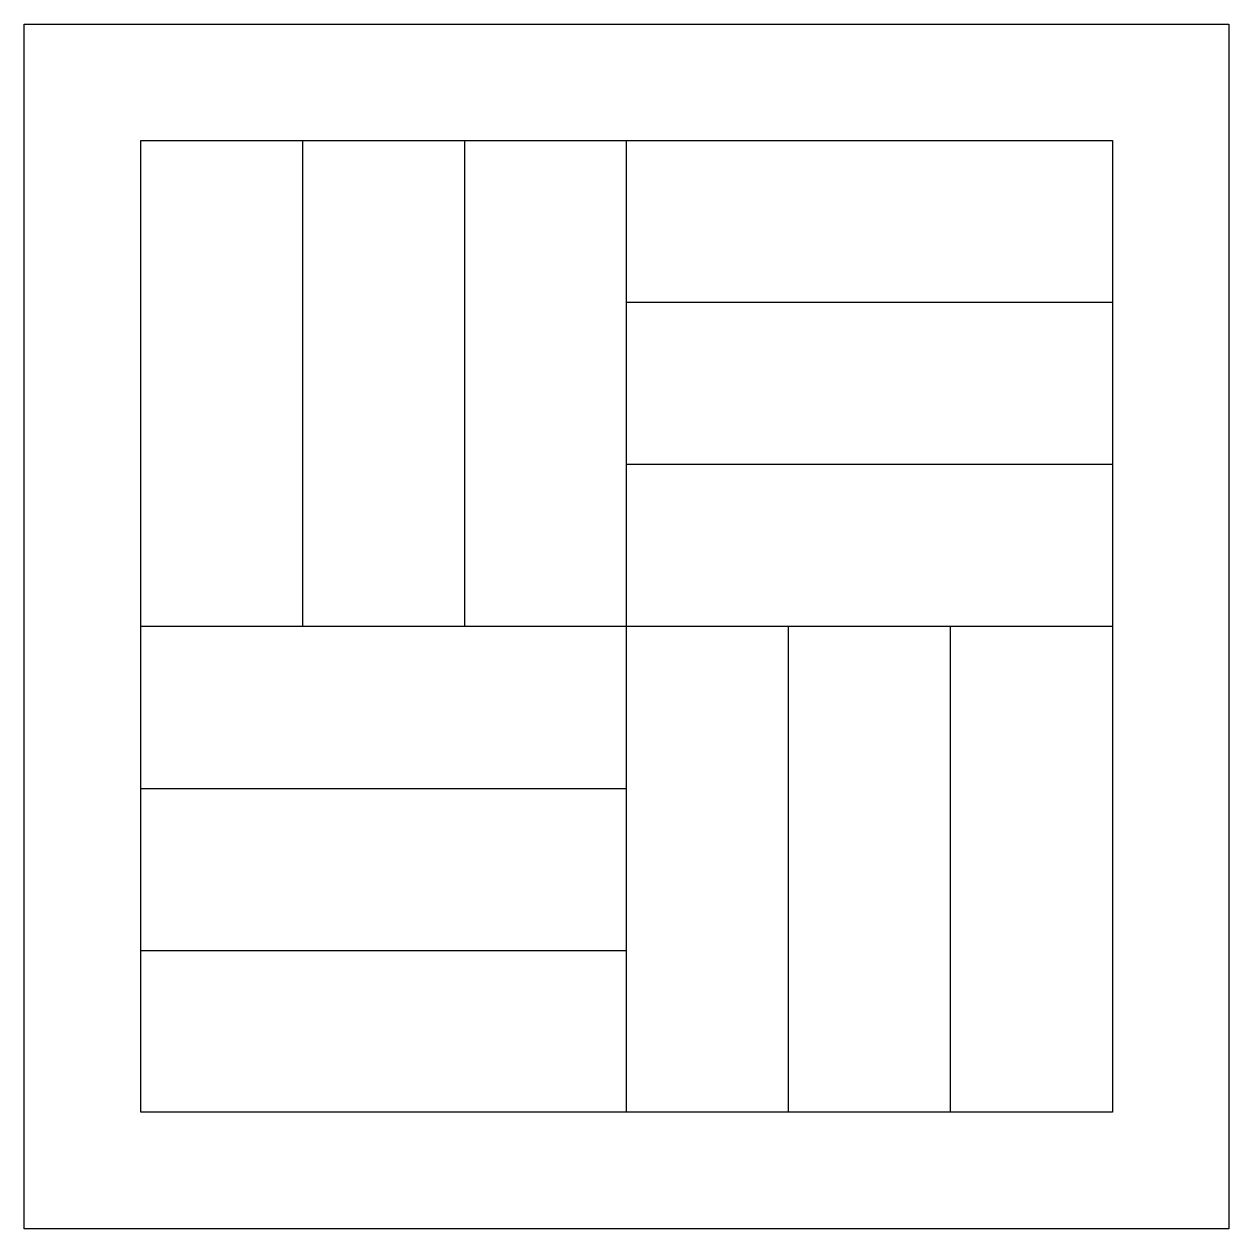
# Model space of a CAD drawing. Header units: millimetres. Extents: x -2996.553 to -2996.403, y 2927.045 to 2927.195.
import ezdxf

# ---------------------------------------------------------------- set-up
doc = ezdxf.new("R2010")
doc.units = ezdxf.units.MM
doc.header["$LTSCALE"] = 10
doc.layers.add('banheiro_acessórios', color=2, linetype='Continuous')

msp = doc.modelspace()

# ---------------------------------------------------------------- linework, layer by layer
at = {"layer": 'banheiro_acessórios', "color": 1}
for p, q in [((-2996.53894, 2927.1809), (-2996.41797, 2927.1809)), ((-2996.53894, 2927.05993), (-2996.53894, 2927.1809)), ((-2996.51878, 2927.1809), (-2996.51878, 2927.12041)), ((-2996.49862, 2927.1809), (-2996.49862, 2927.12041)), ((-2996.47846, 2927.05993), (-2996.47846, 2927.1809)), ((-2996.41797, 2927.1809), (-2996.41797, 2927.05993)), ((-2996.41797, 2927.16073), (-2996.47846, 2927.16073)), ((-2996.41797, 2927.14057), (-2996.47846, 2927.14057)), ((-2996.41797, 2927.12041), (-2996.53894, 2927.12041)), ((-2996.4583, 2927.05993), (-2996.4583, 2927.12041)), ((-2996.43814, 2927.05993), (-2996.43814, 2927.12041)), ((-2996.53894, 2927.10025), (-2996.47846, 2927.10025)), ((-2996.53894, 2927.08009), (-2996.47846, 2927.08009)), ((-2996.41797, 2927.05993), (-2996.53894, 2927.05993))]:
    msp.add_line(p, q, dxfattribs=at)
at = {"layer": 'banheiro_acessórios'}
msp.add_lwpolyline([(-2996.55346, 2927.19541), (-2996.40346, 2927.19541), (-2996.40346, 2927.04541), (-2996.55346, 2927.04541)], close=True, dxfattribs=at)

doc.saveas('drawing.dxf')
